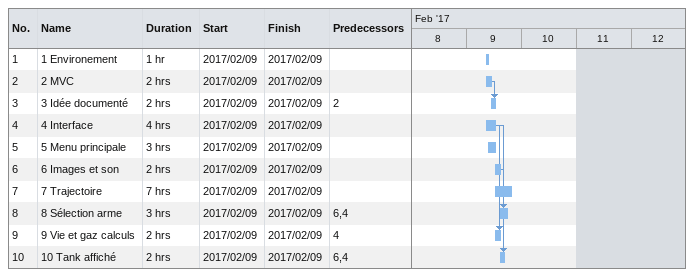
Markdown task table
| ID | Task | Duration | Start | Finish | Predecessors |
|---|---|---|---|---|---|
| 1 | 1 Environement | 1h | 2017-02-09 | 2017-02-09 |  |
| 2 | 2 MVC | 2h | 2017-02-09 | 2017-02-09 |  |
| 3 | 3 Idée documenté | 2h | 2017-02-09 | 2017-02-09 | 2 |
| 4 | 4 Interface | 4h | 2017-02-09 | 2017-02-09 |  |
| 5 | 5 Menu principale | 3h | 2017-02-09 | 2017-02-09 |  |
| 6 | 6 Images et son | 2h | 2017-02-09 | 2017-02-09 |  |
| 7 | 7 Trajectoire | 7h | 2017-02-09 | 2017-02-09 |  |
| 8 | 8 Sélection arme | 3h | 2017-02-09 | 2017-02-09 | 6, 4 |
| 9 | 9 Vie et gaz calculs | 2h | 2017-02-09 | 2017-02-09 | 4 |
| 10 | 10 Tank affiché | 2h | 2017-02-09 | 2017-02-09 | 6, 4 |
